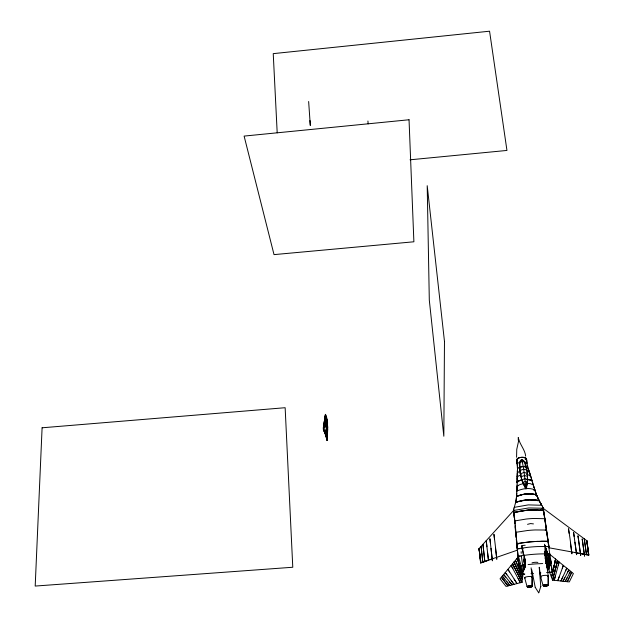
<?xml version="1.0" encoding="UTF-8"?>
<svg xmlns="http://www.w3.org/2000/svg" width="624" height="624" viewBox="0 0 624 624"><rect width="100%" height="100%" fill="white"/><g stroke="black" fill="none" stroke-linecap="round" stroke-linejoin="round"><path stroke-width="0.94" d="M517.117 481.931L517.117 482.352L517.117 481.463M517.101 484.458L517.117 482.274M525.938 488.826A1.49 1.357 16.3 0 1 525.392 488.28L522.155 481.205L520.276 473.795A33.563 30.155 16.6 0 1 519.769 469.264C517.678 455.66 525.556 457.673 526.562 468.733A33.088 30.28 12.1 0 1 527.358 473.21L527.483 479.404L526.648 485.8M519.964 468.172L519.956 466.861M324.277 423.431L325.354 415.912C329.129 423.329 327.007 431.777 326.96 439.686L325.853 433.766M517.117 482.524L517.117 482.945M517.109 477.961L517.109 479.021M519.964 468.413L520.026 471.487A28.735 25.865 16.4 0 0 520.166 473.023L521.797 479.521L524.542 485.963M517.109 477.586L517.117 481.252M532.264 577.153L532.217 586.186A2.597 0.577 -5.1 0 0 528.333 585.975A2.597 0.577 -5.1 0 0 528.364 586.981A2.597 0.577 -5.1 0 0 532.225 586.147L532.264 577.021L531.102 567.832M532.217 586.186L532.264 577.021M517.109 478.015L517.475 469.864A6.825 6.248 14.3 0 0 517.514 469.217L517.273 465.574M523.669 564.431L523.489 571.132L525.174 566.709L524.854 560.204L521.695 545.438M327.194 439.772L327.194 440.513L324.293 430.7M326.29 435.123L327.194 440.513L327.389 434.959M327.202 439.585L327.46 433.875M517.117 476.728L517.124 476.26M517.093 484.786L517.054 486.385M327.756 427.947L326.906 418.493A25.467 24.352 -19.4 0 0 325.471 414.367L324.433 422.62M517.132 475.972L517.156 475.059M524.417 483.475L520.26 484.435L517.062 486.049M517.015 487.711L517.054 486.486M517.039 486.829L517.007 487.937M549.003 565.601L548.917 567.801L546.585 558.145L546.593 550.547L548.457 556.92M327.733 428.688L327.701 429.608M517.171 474.513L517.226 473.187M516.898 490.94L517.023 487.445M549.736 563.511L549.557 566.545M326.461 428.875A6.474 6.1 -14.1 0 1 326.251 429.866C327.421 428.423 324.886 423.914 323.638 426.808M517 488.155L516.922 490.378M517.007 488.069L516.485 497.297M540.782 586.537L539.23 567.239M549.44 564.369L549.12 571.108L552.552 580.102L569.314 581.927L573.386 573.573L549.76 554.33L549.526 560.609M327.694 429.788L327.616 431.262M516.805 493.132L516.212 499.496A38.532 35.864 13.3 0 1 515.681 502.211L515.533 502.765M327.608 431.449L327.538 432.557M518.349 439.132L518.255 437.549L518.622 439.101M517.288 471.806L517.366 470.699A13.065 11.911 16.2 0 1 517.429 470.184L517.452 470.028A10.881 9.968 13.9 0 0 517.475 468.296M327.397 434.772L327.569 422.362L325.463 414.375A27.955 26.801 -8.9 0 0 324.457 422.526M327.467 433.664L327.506 433.111M540.79 586.474L538.808 592.777M325.463 414.375L324.581 426.746L325.143 433.368A6.934 6.552 -12.3 0 1 325.315 432.604L325.619 431.691M518.513 441.433L518.24 439.249M549.338 566.202L549.26 567.122L547.427 560.867L546.975 555.446A19.945 18.619 36.3 0 1 547.31 552.7A19.757 18.673 36.7 0 1 548.371 555.344L549.19 558.917M524.995 564.634L524.581 568.269M516.5 497.429L515.681 502.211L516.742 502.382M519.386 577.278L521.976 582.278L523.162 572.972L518.489 556.608L500.05 578.815L506.033 586.42L521.976 582.278L521.391 581.1M518.513 441.418L516.758 449.358L516.578 457.259M554.128 566.015L555.602 559.088L551.515 577.395L552.123 574.774M553.855 567.224L554.167 565.82A33.478 2.2 -76.9 0 0 554.424 564.642A31.489 2.075 -76.9 0 0 554.674 563.503A28.361 1.872 -76.9 0 0 555.149 561.265A28.08 1.856 -76.9 0 0 555.376 560.165A25.592 1.693 -76.9 0 0 555.602 559.088A25.327 1.677 -76.9 0 1 555.376 560.165A26.481 1.747 -76.9 0 1 555.149 561.265A29.086 1.919 -76.9 0 1 554.674 563.503A30.716 2.02 -76.9 0 1 554.424 564.642M553.597 568.378L553.972 566.709M553.792 567.512L552.334 573.893M553.348 569.486L553.465 568.963M553.129 570.414L553.262 569.829M552.997 570.991L552.731 572.153M552.061 575.063L552.396 573.612M513.49 510.292L513.685 509.558M513.529 510.136L513.646 509.683L513.513 510.175A2.379 2.27 34.2 0 0 513.458 510.424M554.096 573.994L552.552 580.102L552.88 578.854M554.307 573.183L554.408 572.777M556.67 563.862L557.489 560.625L554.416 573.043M555.048 570.632L555.11 570.383A29.055 1.849 -75.2 0 0 556.054 566.678L556.117 566.436A20.709 1.326 -75.2 0 0 557.497 560.617A20.194 1.295 -75.2 0 1 556.117 566.436A33.205 2.106 -75.2 0 1 554.525 572.629L552.747 579.353M554.728 571.88L554.853 571.381M554.089 574.291L554.307 573.456M515.564 502.64L515.05 504.566M514.894 505.128L514.605 506.197M555.469 575.695L554.221 580.281L559.174 561.998L558.254 565.414M513.669 509.597L513.872 508.872M513.856 508.911L514.223 507.593M514.207 507.64L514.527 506.493M325.931 430.841L326.235 429.928L325.143 433.368A7.839 7.402 -14.8 0 0 324.761 432.37L324.698 432.229M559.166 576.833L557.786 580.671L562.38 568.121A15.795 0.874 -69.7 0 0 563.316 565.367L562.279 568.23M562.754 576.997L560.921 581.014L565.43 571.249A12.503 0.593 -65.1 0 0 566.771 568.183L565.672 570.586M570.157 575.663L570.96 573.908A9.617 0.484 -64.6 0 0 571.717 572.208L567.286 581.708L569.884 576.256M547.654 569.455L547.794 570.008L550.056 565.547L548.87 556.811A14.742 13.923 37.7 0 0 547.95 554.627M564.829 577.676L563.012 581.24L567.497 572.567A10.546 0.452 -62.6 0 0 568.503 570.515L568.823 569.852L567.372 572.699M567.216 577.637L565.243 581.482L569.299 573.682A9.968 0.437 -62.5 0 0 570.508 571.225L569.189 573.784M323.56 426.949L323.341 429.328M515.284 525.283L515.135 523.793A55.879 4.228 85.3 0 0 513.692 510.393L479.068 548.597L480.628 562.887L517.514 550.111L515.33 525.782M524.628 568.792L519.886 574.345L516.266 538.957M516.984 462.134C515.167 455.926 528.77 455.372 526.882 462.673M520.307 473.92L524.09 472.391L527.366 473.374M519.87 470.847C521.719 469.326 525.931 468.32 527.007 470.948A28.337 25.904 12.6 0 1 527.303 472.469L527.693 480.425L526.5 488.249A1.193 1.084 16.2 0 1 526.032 488.834M517.078 463.336L517.109 463.71C519.808 461.674 524.597 460.528 527.007 463.312M519.769 467.797L523.177 466.471L526.165 467.298M520.985 476.83L524.48 475.48L527.53 476.33M525.97 458.663L525.143 459.139M521.906 479.825L524.878 478.725L527.483 479.388M526.258 463.328L526.929 462.938M522.904 482.422L525.213 481.611L527.241 482.087M527.108 467.766L527.818 467.376L526.679 461.682M528.434 471.986L529.23 471.533M517.117 481.853L518.567 481.018M524.082 485.051L526.835 484.84M521.414 480.028A7.667 2.262 -5.9 0 1 522.491 479.762A7.465 2.2 -5.9 0 0 521.414 480.028A9.321 2.746 -5.9 0 0 520.9 480.176A10.811 3.182 -5.9 0 0 520.416 480.324A12.129 3.572 -6 0 0 519.948 480.488A13.775 4.048 -6 0 0 519.574 480.62L519.496 480.644A15.662 4.594 -6 0 0 519.067 480.815L517.109 481.681C519.41 482.196 516.391 481.806 517.483 481.502M529.589 475.894L530.501 475.48L529.105 471.159M518.458 458.016L518.357 458.055A4.75 1.817 -5.9 0 0 516.766 459.49A4.742 1.825 -6.3 0 0 517.109 460.231M518.326 481.12L519.496 480.644A14.687 4.313 -6 0 1 519.948 480.488A12.316 3.619 -6 0 1 520.416 480.324A10.366 3.05 -5.9 0 1 520.9 480.176M531.422 480.769L531.96 480.535L531.593 479.271M516.898 491.049C522.413 488.623 529.3 487.399 534.854 489.895M527.537 524.339L530.618 523.559L533.442 523.903M524.511 494.169A10.304 2.933 -5.8 0 0 523.255 494.387A11.575 3.292 -5.8 0 0 522.561 494.528A11.887 3.377 -5.8 0 0 521.89 494.676A13.681 3.884 -5.8 0 0 521.235 494.84A14.937 4.235 -5.8 0 0 520.595 495.004A18.517 5.234 -5.8 0 0 518.794 495.55L516.617 496.322L517.39 496.493M516.742 496.267L517.14 496.119M520.478 471.011L517.257 472.516L517.943 472.805M533.582 490.121L534.784 489.676L533.333 485.129M519.098 480.8L522.015 479.872M539.144 500.596L536.507 494.809L535.743 495.074M535.033 490.448L536.507 494.809L535.969 494.996A24.664 7.121 -5.8 0 1 535.688 495.089M484.177 561.795L480.893 562.871L479.068 548.597L480.628 562.887M484.341 561.74L486.174 561.085M490.004 559.751L493.459 558.542M486.626 560.929L488.756 560.188M516.266 502.031L515.681 502.211L516.688 502.375M516.165 502.063L515.681 502.211L526.789 499.91M539.425 501.041L539.097 500.432L537.896 500.783M541.897 505.549L539.089 500.44L537.982 500.76M516.992 501.821L516.493 501.961L517.858 501.571M517.117 501.782L523.832 500.284M521.563 474.77L517.124 476.51L517.897 476.798M521.641 466.323L517.483 468.179L518.068 468.476M518.107 501.509L519.394 501.173M514.285 507.351L528.31 504.886L541.749 505.276M514.184 517.655L513.692 512.6L516.103 512.031A30.623 8.252 -5.7 0 1 521.024 511.064A25.756 6.965 -5.7 0 1 524.956 510.494A23.696 6.419 -5.7 0 1 528.957 510.097A23.244 6.295 -5.7 0 1 532.919 509.894A25.303 6.848 -5.6 0 1 536.726 509.878A28.883 7.8 -5.6 0 1 540.314 510.042A32.425 8.744 -5.6 0 1 541.398 510.12L542.685 510.237M543.582 509.769L543.629 510.292L542.451 510.627M513.583 511.906L513.692 512.6L527.069 510.26A23.096 6.256 -5.7 0 1 532.685 509.902L543.637 510.346L552.295 572.138L546.967 572.52M542.045 508.56L543.348 508.256A3.697 3.51 34.1 0 1 543.457 508.771L543.543 509.418L543.434 508.599M542.334 510.65L543.637 510.346A37.019 9.953 -5.6 0 0 542.833 510.253A35.389 9.524 -5.6 0 0 542.006 510.175A32.869 8.853 -5.6 0 0 540.314 510.042M520.19 500.986L522.397 500.534M514.511 520.978L526.126 519.051A27.635 7.301 -5.6 0 1 533.746 518.474L544.9 518.708M515.619 532.334L527.444 530.525A31.824 8.143 -5.5 0 1 535.213 529.955L546.616 530.033L545.275 530.291M522.623 500.487L523.021 500.417M521.984 460.551L520.166 461.861L519.948 466.144M524.831 574.057L520.143 574.384L516.727 543.707L528.762 542.03A37.37 9.227 -5.4 0 1 536.679 541.453L548.332 541.382L547.685 541.499A44.476 11.56 -5.6 0 1 547.037 541.609A44.678 11.614 -5.6 0 0 547.685 541.499L548.332 541.382A42.978 10.577 -5.4 0 0 540.758 541.312A39 9.625 -5.4 0 0 538.114 541.39L536.11 541.476M546.975 541.616L548.332 541.382A43.196 10.631 -5.4 0 0 540.758 541.312M547.63 546.679L548.987 546.46L537.303 546.585A40.053 9.734 -5.4 0 0 527.374 547.373L517.335 548.777L519.269 548.816M523.247 500.378L525.603 500.042M524.503 494.169L524.862 494.122A9.399 2.675 -5.8 0 1 526.157 493.966A9.329 2.66 -5.8 0 1 530.439 493.841L536.507 494.809L534.581 494.348A15.678 4.454 -5.7 0 0 530.634 493.834L523.13 494.419L516.968 496.408M524.129 500.237L531.196 499.699M523.419 565.172L519.371 565.781A100.815 25.592 -5.6 0 0 523.302 565.64M547.919 554.167L549.939 553.894L548.012 553.855M544.557 554.58L545.899 554.424M525.829 500.011L526.243 499.972M526.445 499.949L526.859 499.91M410.03 159.806L506.953 150.439L489.567 31.2L273.234 53.641L277.196 132.842M588.806 555.048L549.112 547.802L543.075 508.209L586.802 540.696L588.806 555.048L586.802 540.696L588.541 555.064L585.094 554.494M520.408 574.423L524.386 574.135M531.024 573.659L532.35 573.565M531.515 573.589L533.528 573.448M539.549 573.027L540.891 572.933M546.928 572.512L552.295 572.138L551.71 567.622M528.489 499.785L538.395 500.308M528.575 499.777L539.097 500.432L536.593 495.05M536.78 541.445L538.114 541.39M542.716 563.55L537.443 563.792A42.346 9.789 -5.2 0 0 528.115 564.587M545.329 563.488L547.287 563.464M521.212 548.831L523.154 548.816M520.174 556.195L518.224 556.202L528.294 554.798A39.608 9.43 -5.3 0 1 540.205 553.933L546.07 553.831M526.438 483.311L530.338 483.655L533.27 484.91M531.476 499.707L532.623 499.73M517.967 543.738A41.753 10.826 -5.6 0 1 516.758 543.691L518.661 543.769M532.857 499.738L539.074 500.44L538.473 499.286A49.655 44.632 20.7 0 1 536.086 493.615L535.922 493.116M526.695 479.388L530.252 479.942L532.054 480.862M514.504 512.686L513.669 512.491M542.833 510.253L543.637 510.346M543.348 508.256L528.7 507.952L513.451 510.51A3.682 3.51 34.2 0 0 513.474 511.033L513.56 511.735L513.451 510.845M524.23 466.12L527.249 467.041L528.076 468.39A6.864 6.232 16.1 0 0 528.294 469.022L529.199 471.424M526.594 474.38L530.564 475.683M538.45 500.323L539.035 500.425M517.054 485.714L518.014 485.893M579.212 553.402L582.683 554.042M582.839 554.073L584.914 554.463M575.18 552.653L578.705 553.309M535.696 494.598L536.507 494.809M526.5 470.535L529.253 471.58M524.815 457.517L524.971 457.564A4.75 1.81 -7 0 1 525.634 459.568M538.699 592.792L535.22 587.34M531.328 480.293L529.76 479.817A13.783 4.056 -5.8 0 0 529.495 479.755A12.176 3.588 -5.9 0 0 529.074 479.661A10.912 3.214 -5.9 0 0 528.629 479.583A8.798 2.597 -5.9 0 0 527.678 479.45A7.238 2.137 -5.9 0 0 527.155 479.411A5.795 1.716 -5.9 0 0 526.937 479.396M530.642 480.059L530.338 479.973A15.553 4.579 -5.8 0 0 529.893 479.848A14.469 4.259 -5.8 0 0 529.495 479.755A12.472 3.674 -5.9 0 0 529.074 479.661A10.733 3.159 -5.9 0 0 528.629 479.583A8.861 2.613 -5.9 0 0 527.67 479.45A6.458 1.911 -5.9 0 0 527.155 479.411M530.712 480.082L531.983 480.62L531.648 480.41M517.6 459.771L516.812 459.358M517.109 463.71L517.663 463.999M504.668 579.017L502.297 576.116A10.288 1.139 51.1 0 1 504.247 578.331L509.894 585.421L507.039 581.919M505.705 577.106L503.607 574.532L504.153 575.133A10.881 1.217 51.2 0 1 505.775 576.982L512.015 584.867L509.387 581.63M506.852 574.798L505.206 572.606A12.886 1.435 53.5 0 1 507.476 575.406L514.004 584.353L511.251 580.671M509.597 572.013L507.905 569.361A16.232 1.786 57.8 0 1 509.66 571.904L516.992 583.573L514.145 579.119M542.287 506.267L541.858 505.471M542.545 506.735L543.262 508.045M541.523 504.871L540.08 502.242M542.903 507.374L543.114 507.772M541.414 504.676L541.187 504.27M541.141 504.184L540.727 503.428M539.386 500.955L540.306 502.655M543.059 507.671L543.208 507.944A2.395 2.27 34.1 0 1 543.317 508.17M512.858 568.682L511.134 565.469L520.377 582.691L518.06 578.37M324.168 431.207L324.418 431.683M324.137 431.145L323.365 429.398M514.426 567.7L512.452 563.885L518.115 574.501M324.457 431.753L324.659 432.159M518.232 574.735L518.583 575.445M518.474 575.227L517.397 573.089A29.414 3.159 63.1 0 0 515.463 569.361L515.26 568.979A21.021 2.278 63.1 0 0 512.444 563.878A20.92 2.262 63.1 0 1 515.463 569.361A33.829 3.627 63.1 0 1 518.466 575.211L519.176 576.623M519.878 578.035L518.817 575.913M518.864 575.999L519.059 576.389M519.449 577.177L521.586 581.49M520.034 578.354L520.424 579.134M521.742 581.81L521.976 582.278M516.485 567.154L516.805 567.801M516.906 568.019L517.335 568.893M516.547 567.512L513.926 562.107A25.475 2.73 64.7 0 1 514.457 563.129A25.584 2.746 64.7 0 1 514.987 564.166A29.164 3.12 64.7 0 1 516.056 566.288A31.894 3.409 64.7 0 1 516.594 567.364A34.944 3.721 64.7 0 1 517.124 568.456A38.626 4.103 64.7 0 1 517.655 569.548L517.865 569.985M517.436 569.111L517.912 570.094M518.645 571.857L522.335 579.478L521.82 578.37M518.045 570.367L518.443 571.194M518.575 571.467L518.965 572.294M519.098 572.567L519.355 573.121M519.62 573.674L519.956 574.392M520.135 574.774L520.4 575.328M520.658 575.882L520.915 576.436M522.023 578.815L513.926 562.107A25.771 2.761 64.7 0 1 514.457 563.129A27.089 2.902 64.7 0 1 514.987 564.166A28.486 3.05 64.7 0 1 516.056 566.288M521.095 576.818L521.43 577.535M528.395 469.248L528.356 469.17A10.959 9.945 16.3 0 1 527.849 467.485L527.748 467.048M528.427 469.334L528.45 469.381A13.018 11.918 15.2 0 1 528.629 469.825L528.754 470.161M324.987 432.892C323.357 430.349 322.265 426.878 324.745 424.421C328.076 426.902 325.931 431.059 325.408 434.288C324.823 431.519 321.68 427.986 324.659 425.615A4.189 3.947 -13.7 0 1 326.672 428.86M535.236 587.402L531.788 569.821M528.77 470.207L528.934 470.66M535.876 492.991L535.22 491.01M529.394 472.009L529.971 473.772M544.487 544.222L549.424 559.042L549.736 562.006M534.854 489.879L535.236 491.072M534.667 489.302L535.025 490.425M534.612 489.138L534.472 488.701M534.05 487.406L534.222 487.945M533.848 486.751L533.98 487.188M530.057 474.061L530.338 474.95M533.637 486.104L533.777 486.533M325.088 433.079L325.751 435.474C326.134 431.215 328.349 426.145 324.878 422.542L323.755 425.061L323.591 427.51M533.473 485.566L533.606 485.995M533.434 485.456L532.958 483.904M533.083 484.318L532.483 482.344M532.779 483.327L531.765 479.864M530.431 475.254L531.32 478.312M530.626 475.894L531.055 477.368M526.087 467.041L524.402 462.275A2.839 2.566 13.6 0 0 522.015 460.317M526.258 468.156L526.087 467.571M526.297 468.273L526.874 470.379M325.073 432.635L326.032 436.472C326.329 431.34 328.552 425.498 324.995 420.966L323.903 423.969L323.77 426.894M531.718 479.692L531.539 479.06M324.519 430.732L324.792 431.683M531.297 478.21L531.539 479.068M543.044 585.491L540.595 576.685L539.284 567.466M546.671 551.07L545.431 547.045L545.688 556.631L548.668 568.3L548.691 563.371M524.675 577.824L527.062 586.622M546.133 549.713L544.838 545.267L545.236 555.859L548.09 569.431L548.012 564.829M325.034 431.878L326.336 437.51L327.202 427.128L326.617 422.62A13.393 12.917 -18.5 0 0 325.112 419.328A13.408 12.948 -12.9 0 0 324.059 422.83L324.082 427.385M547.786 569.447L547.794 570.008L547.24 567.793M547.513 568.901L546.842 566.14M525.658 456.152C525.127 450.021 519.948 444.491 518.794 439.312M547.108 567.247L546.46 564.478M546.718 565.586L546.101 562.817M526.258 459.709L526.492 460.785M547.794 554.869L546.047 548.894L546.164 557.427M546.343 563.924L545.657 560.602M325.923 434.756L326.687 438.742C326.804 431.644 328.965 423.977 325.244 417.394L324.238 421.481L324.184 425.498M546.991 552.419L547.271 553.769M527.701 466.807L527.537 466.034M545.875 561.709L545.984 562.263M326.243 434.889L326.056 433.961L327.194 440.513M523.489 571.132L521.344 556.117M521.812 459.334L523.162 466.315M545.454 559.494L545.555 560.048L545.08 557.271M545.259 558.386L545.353 558.94M545.883 557.996L548.371 568.877L548.356 564.72M513.646 512.335L513.591 511.969M545.711 524.02L545.329 521.539A56.066 5.873 82.4 0 0 543.075 508.178M545.789 524.519L549.112 547.802M544.916 556.163L544.69 554.494A71.487 65.738 35.4 0 1 544.463 552.271M574.174 536.648L573.612 532.506L576.638 554.713L574.93 542.186M569.15 533.403L568.519 528.723L569.891 537.724A45.295 5.359 83.4 0 1 570.5 542.217L571.904 553.831L570.422 542.802M550.969 561.881L551.023 562.279M551.047 562.481L551.101 562.879M551.125 563.082L551.179 563.48A100.815 25.592 -5.6 0 1 549.838 563.636M546.156 560.258L548.215 575.882L548.223 585A2.605 0.577 -5.3 0 1 544.331 585.85A2.605 0.577 -5.3 0 1 544.346 584.844A2.605 0.577 -5.3 0 1 548.223 585.008M550.61 559.081L550.563 558.683M550.688 559.681L550.633 559.283M550.766 560.282L550.711 559.884M550.891 561.28L550.945 561.678M479.825 554.143L480.893 562.871M550.789 560.477L550.867 561.077M524.542 475.808L524.519 475.589A28.002 2.59 84 0 0 524.16 472.82L523.817 470.278A13.049 1.217 84 0 0 523.263 466.752M524.597 476.245L525.275 482.04M587.582 546.273L588.541 555.064M544.768 555.064L544.401 551.741M494.465 538.918L493.935 534.253L495.043 543.231A45.084 2.87 84.1 0 1 495.557 547.708L496.79 559.291L495.534 548.293M490.37 542.825L489.91 538.691L492.398 560.828L490.994 548.34M486.938 546.78L486.252 540.673L488.444 560.297L487.625 552.911M481.759 552.193L481.073 546.382L482.82 562.271L481.868 553.184M525.377 482.937L525.587 484.926A24.258 9.727 84.7 0 1 525.798 487.531M524.995 560.11L524.394 556.514A19.617 18.697 36.7 0 0 523.497 553.839M514.488 520.806L514.792 523.91M515.073 526.742L515.44 530.509M515.713 533.341L516.126 537.537M513.685 510.424L514.402 517.803M514.48 518.622L514.956 523.559M515.112 525.205L515.588 530.158M515.752 531.812L516.313 537.615M516.391 538.45L517.514 550.111M517.156 464.209L517.28 465.683M517.101 463.624L517.156 464.264M517.085 463.437L516.976 462.072M517.382 466.822L517.444 467.61M517.062 463.164L517 462.345M367.926 121.017L368.152 123.887M516.961 461.822L516.875 460.481M517.46 467.852L517.483 468.289M309.972 120.533L310.3 125.432L308.646 101.509M516.851 460.169L516.82 459.631M324.464 423.47L324.433 422.526M547.685 565.516L547.778 568.885M547.724 566.631L547.794 570.008M517.117 481.58L517.109 479.31M548.215 575.882L548.215 585.055M479.06 548.863A19.375 1.069 83.2 0 1 479.786 554.245M586.833 540.548A19.484 2.543 84.2 0 1 587.621 546.234M532.03 562.848A3.884 0.928 -5.3 0 1 537.88 562.427M522.428 545.61A3.978 0.998 -5.4 0 1 525.174 545.259M525.143 578.136A3.822 0.874 -5.2 0 1 528.294 576.553A3.822 0.874 -5.2 0 1 531.944 577.481M541.351 577.075A3.838 0.874 -5.3 0 1 541.772 575.874A3.838 0.874 -5.3 0 1 546.842 575.39A3.838 0.874 -5.3 0 1 547.607 576.475M513.7 512.6A32.604 8.775 -5.7 0 1 521.017 511.064A25.522 6.903 -5.7 0 1 524.956 510.494A23.392 6.341 -5.7 0 1 528.957 510.097A23.595 6.388 -5.7 0 1 532.919 509.894A25.054 6.778 -5.6 0 1 536.726 509.878M518.279 543.746A42.338 10.982 -5.6 0 1 516.75 543.691M516.75 543.722A39.897 9.836 -5.4 0 1 536.804 541.414M517.335 496.486A25.529 7.363 -6 0 1 517.093 496.431M517.67 495.924A23.462 6.614 -5.9 0 1 518.224 495.737A19.36 5.476 -5.8 0 1 520.588 495.004A15.28 4.329 -5.8 0 1 521.235 494.84A13.861 3.931 -5.8 0 1 521.89 494.676A12.644 3.588 -5.8 0 1 522.561 494.528A10.585 3.011 -5.8 0 1 523.926 494.263A9.812 2.792 -5.8 0 1 524.683 494.146A9.274 2.636 -5.8 0 1 526.157 493.966A9.391 2.675 -5.8 0 1 530.439 493.841M530.47 493.826A15.545 4.415 -5.7 0 1 534.55 494.356A21.668 6.139 -5.7 0 1 535.088 494.45A23.423 6.63 -5.7 0 1 535.579 494.567M518.443 458.008A4.735 1.794 -6.2 0 1 524.815 457.517M525.634 487.64A5.117 4.649 16.2 0 1 524.659 485.94M526.539 485.792A5.093 4.641 15.6 0 1 526.032 487.656M554.174 565.789A37.869 2.48 -76.9 0 1 553.917 566.935M544.877 545.563A69.108 66.417 37.1 0 1 545.025 546.109M521.212 553.332A71.167 65.972 35.9 0 1 521.165 551.671M521.906 546.14A68.539 66.417 36.4 0 1 523.263 554.954M523.7 560.414L524.956 567.286L525.088 559.759A11.653 11.115 41.1 0 0 524.23 557.271A11.723 11.107 40.4 0 0 523.731 559.783L523.7 560.414M525.541 562.684L525.104 566.896L524.004 560.625A8.33 7.901 40.5 0 1 524.495 558.519A8.299 7.901 41 0 1 525.283 560.594L525.541 562.684M444.475 341.453L443.828 436.246L429.304 300.105L427.206 185.695L444.475 341.453M550.189 562.544L549.962 565.734L548.496 559.502A8.377 7.886 39.9 0 1 548.863 557.365A8.346 7.894 40.4 0 1 549.775 559.408L550.189 562.544M549.978 562.949L549.76 566.132L548.106 558.667A11.794 11.084 39.7 0 1 548.449 556.124A11.731 11.099 40.5 0 1 549.448 558.574L549.978 562.949M42.097 427.791L35.194 586.061L292.781 567.247L285.145 407.714L42.097 427.791M409.04 119.761L244.109 136.087L274.022 254.623L413.884 241.784L409.04 119.761M527.264 499.871L528.286 499.793L527.264 499.871M503.045 579.322L502.632 578.799A9.906 1.069 53.1 0 0 501.353 577.247L507.952 585.92L503.045 579.322M515.869 561.319L515.393 560.336L522.686 576.685L515.869 561.319M517.39 559.393L517.007 558.394L522.935 574.751L517.39 559.393M584.423 539.752L584.251 538.801L586.466 554.752L584.423 539.752M582.356 539.908L582.176 538.879L584.571 556.195L582.356 539.908M578.167 536.921L577.964 535.743L580.671 555.461L578.167 536.921M483.062 545.36L482.929 544.331L484.832 561.561L483.062 545.36M528.505 586.911A2.309 0.515 -5.1 0 0 531.944 586.17A2.309 0.515 -5.1 0 0 528.473 586.022A2.309 0.515 -5.1 0 0 528.505 586.911M528.575 587.387A2.301 0.515 -5.1 0 0 531.991 586.646A2.301 0.515 -5.1 0 0 528.544 586.498A2.301 0.515 -5.1 0 0 528.575 587.387M528.832 587.254A1.763 0.39 -5.1 0 0 531.461 586.685A1.763 0.39 -5.1 0 0 528.809 586.576A1.763 0.39 -5.1 0 0 528.832 587.254M544.471 585.78A2.317 0.515 -5.3 0 0 547.942 585.031A2.317 0.515 -5.3 0 0 544.487 584.883A2.317 0.515 -5.3 0 0 544.471 585.78M544.541 586.256A2.309 0.515 -5.3 0 0 547.989 585.507A2.309 0.515 -5.3 0 0 544.557 585.359A2.309 0.515 -5.3 0 0 544.541 586.256M544.807 586.123A1.771 0.39 -5.3 0 0 547.459 585.554A1.771 0.39 -5.3 0 0 544.822 585.445A1.771 0.39 -5.3 0 0 544.807 586.123"/></g></svg>
